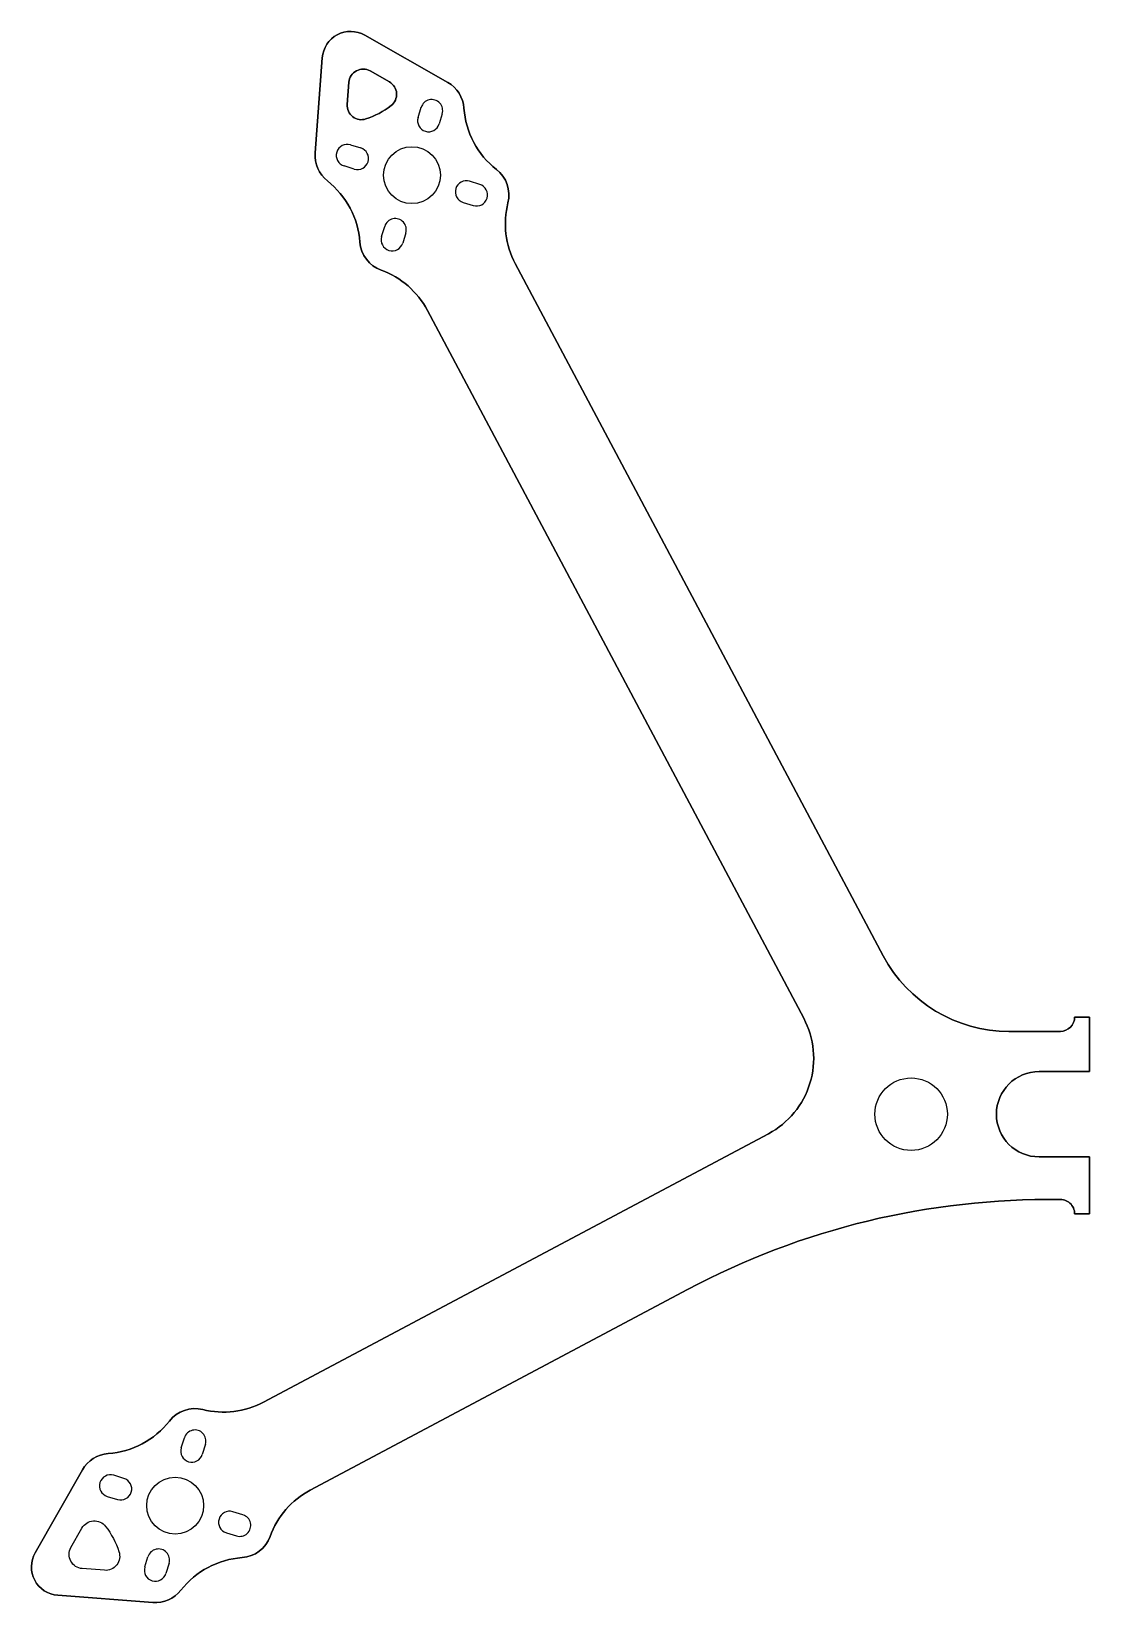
# Model space of a CAD drawing. Header units: millimetres. Extents: x -149 to 0, y -69 to 152.
import ezdxf

# ---------------------------------------------------------------- set-up
doc = ezdxf.new("R2010")
doc.units = ezdxf.units.MM
doc.layers.get('0').update_dxf_attribs({"linetype": 'CONTINUOUS'})

msp = doc.modelspace()

# ---------------------------------------------------------------- linework, layer by layer
for p, q in [((-94.34, 140.13), (-93.91, 141.57)), ((-94.34, 140.13), (-93.91, 141.57)), ((-90.94, 140.66), (-91.38, 139.23)), ((-90.94, 140.66), (-91.38, 139.23)), ((-103.83, 136.29), (-102.4, 135.85)), ((-103.83, 136.29), (-102.4, 135.85)), ((-103.3, 132.88), (-104.74, 133.32)), ((-103.3, 132.88), (-104.74, 133.32)), ((-99.46, 123.4), (-99.02, 124.83)), ((-99.46, 123.4), (-99.02, 124.83)), ((-96.06, 123.92), (-96.5, 122.49)), ((-96.06, 123.92), (-96.5, 122.49)), ((-127.64, -46.93), (-127.2, -45.49)), ((-127.64, -46.93), (-127.2, -45.49)), ((-124.24, -46.4), (-124.68, -47.83)), ((-124.24, -46.4), (-124.68, -47.83)), ((-132.76, -63.66), (-132.32, -62.23)), ((-132.76, -63.66), (-132.32, -62.23)), ((-129.36, -63.14), (-129.79, -64.57)), ((-129.36, -63.14), (-129.79, -64.57))]:
    msp.add_line(p, q)
for points in [[(-7, -6), (0.1, -6), (0.1, -14), (-2, -14, 0.444933), (-4.21, -12.01, 0.126367), (-56.43, -24.64), (-109.49, -52.85, 0.185725), (-115.14, -59.36, -0.296369), (-119.09, -62.35, 0.212074), (-127.69, -66.92, -0.250586), (-131.62, -68.65), (-145.01, -67.64, -0.550616), (-148.19, -61.67), (-141.54, -50, -0.250586), (-137.91, -47.72, 0.212074), (-129.3, -43.14, -0.296369), (-124.61, -41.53, 0.185725), (-116.06, -40.49), (-45.06, -2.74, 0.414214), (-40.1, 13.49), (-93.02, 113.02, 0.185725), (-99.53, 118.67, -0.296369), (-102.52, 122.62, 0.212074), (-107.09, 131.22, -0.250585), (-108.82, 135.15), (-107.81, 148.54, -0.550617), (-101.84, 151.72), (-90.17, 145.07, -0.250585), (-87.88, 141.43, 0.212074), (-83.31, 132.83, -0.296369), (-81.7, 128.14, 0.185725), (-80.66, 119.59), (-28.91, 22.26, 0.277325), (-11.25, 11.65), (-4, 11.65, 0.414214), (-2, 13.65), (0.1, 13.65), (0.1, 6), (-7, 6, 1)], [(-11.25, 11.65, -0.277325), (-28.91, 22.26), (-80.66, 119.59, -0.185725), (-81.7, 128.14, 0.296369), (-83.31, 132.83, -0.212074), (-87.88, 141.43, 0.250585), (-90.17, 145.07), (-101.84, 151.72, 0.550617), (-107.81, 148.54), (-108.82, 135.15, 0.250585), (-107.09, 131.22, -0.212074), (-102.52, 122.62, 0.296369), (-99.53, 118.67, -0.185725), (-93.02, 113.02), (-40.1, 13.49, -0.414214), (-45.06, -2.74), (-116.06, -40.49, -0.185725), (-124.61, -41.53, 0.296369), (-129.3, -43.14, -0.212074), (-137.91, -47.72, 0.250586), (-141.54, -50), (-148.19, -61.67, 0.550616), (-145.01, -67.64), (-131.62, -68.65, 0.250586), (-127.69, -66.92, -0.212074), (-119.09, -62.35, 0.296369), (-115.14, -59.36, -0.185725), (-109.49, -52.85), (-56.43, -24.64, -0.126367), (-4.21, -12.01, -0.444933), (-2, -14), (0.1, -14), (0.1, -6), (-7, -6, -1), (-7, 6), (0.1, 6), (0.1, 13.65), (-2, 13.65, -0.414214), (-4, 11.65)], [(-98.36, 145.13, -0.535705), (-98.13, 141.81, -0.084072), (-101.67, 139.93, -0.535705), (-104.29, 141.98), (-104.06, 145.09, -0.550617), (-101.07, 146.68)], [(-98.36, 145.13), (-101.07, 146.68, 0.550617), (-104.06, 145.09), (-104.29, 141.98, 0.535705), (-101.67, 139.93, 0.084072), (-98.13, 141.81, 0.535705)], [(-85.66, 130.73), (-87.1, 131.17, 1), (-88, 128.21), (-86.57, 127.77, 1)], [(-88, 128.21), (-86.57, 127.77, 1), (-85.66, 130.73), (-87.1, 131.17, 1)], [(-138.04, -53.74), (-136.6, -54.17, 1), (-135.7, -51.21), (-137.13, -50.77, 1)], [(-135.7, -51.21), (-137.13, -50.77, 1), (-138.04, -53.74), (-136.6, -54.17, 1)], [(-141.6, -58.19, -0.535707), (-138.28, -57.96, -0.084071), (-136.4, -61.5, -0.535707), (-138.45, -64.13), (-141.56, -63.89, -0.550616), (-143.15, -60.91)], [(-141.6, -58.19, -0.535707), (-138.28, -57.96, -0.084071), (-136.4, -61.5, -0.535707), (-138.45, -64.13), (-141.56, -63.89, -0.550616), (-143.15, -60.91)], [(-118.96, -56.33), (-120.4, -55.89, 1), (-121.3, -58.85), (-119.87, -59.29, 1)], [(-121.3, -58.85), (-119.87, -59.29, 1), (-118.96, -56.33), (-120.4, -55.89, 1)]]:
    msp.add_lwpolyline(points, format="xyb", close=True)
for centre, radius in [((-95.2, 132.03), 4), ((-95.2, 132.03), 4), ((-25, 0), 5.1), ((-25, 0), 5.1), ((-128.5, -55.03), 4), ((-128.5, -55.03), 4)]:
    msp.add_circle(centre, radius)
for centre, start, end in [((-92.42, 141.11), -17, 163), ((-92.42, 141.11), -17, 163), ((-92.86, 139.68), 163, 343), ((-92.86, 139.68), 163, 343), ((-104.29, 134.81), 73, 253), ((-104.29, 134.81), 73, 253), ((-102.85, 134.37), -107, 73), ((-102.85, 134.37), -107, 73), ((-97.54, 124.38), -17, 163), ((-97.54, 124.38), -17, 163), ((-97.98, 122.94), 163, 343), ((-97.98, 122.94), 163, 343), ((-125.72, -45.95), -17, 163), ((-125.72, -45.95), -17, 163), ((-126.16, -47.38), 163, 343), ((-126.16, -47.38), 163, 343), ((-130.84, -62.68), -17, 163), ((-130.84, -62.68), -17, 163), ((-131.28, -64.12), 163, 343), ((-131.28, -64.12), 163, 343)]:
    msp.add_arc(centre, 1.55, start, end)

doc.saveas('drawing.dxf')
